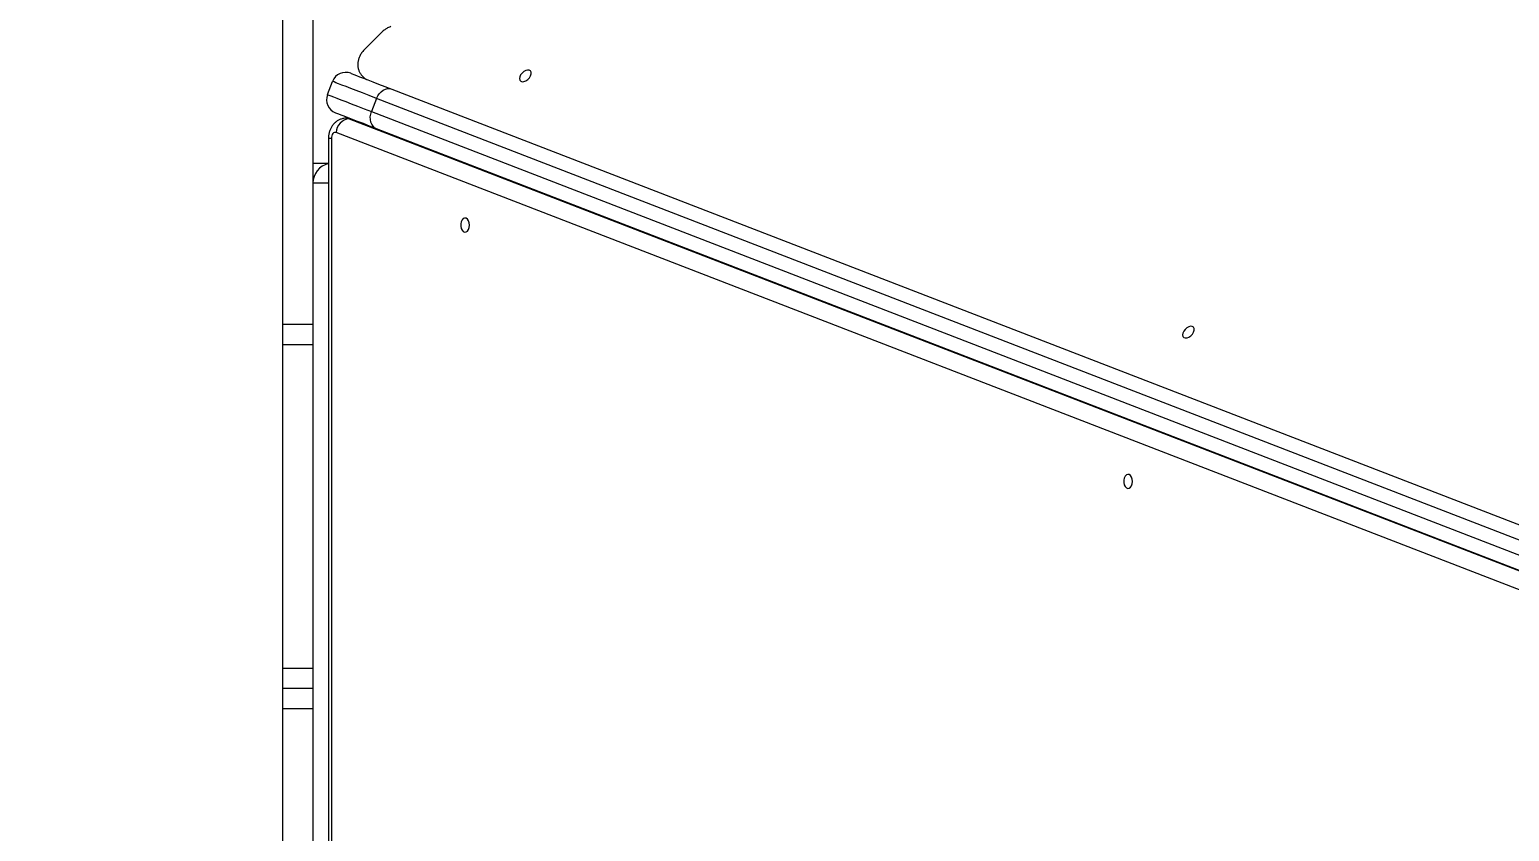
# Model space of a CAD drawing. Header units: millimetres. Extents: x -6332 to 8932, y -6739 to 7096.
# Drawn here: x -2997 to -2264, y 409 to 806 of the extents above; entities that cross this region are included whole.
import ezdxf

# ---------------------------------------------------------------- set-up
doc = ezdxf.new("R2010")
doc.units = ezdxf.units.MM
for name, color, linetype in [('DIKOM_ОБЪЕКТ', 7, 'Continuous'), ('DIKOM_РАЗМЕР_ЗОНА', 7, 'Continuous'), ('DIKOM_РАЗМЕР_ОБЪЕКТА', 7, 'Continuous')]:
    doc.layers.add(name, color=color, linetype=linetype)
doc.styles.add('style1', font='arial.ttf', dxfattribs={"width": 0.8})
doc.dimstyles.new('1-50', dxfattribs={"dimtxt": 300, "dimasz": 200, "dimexe": 100, "dimexo": 0, "dimgap": 100, "dimtad": 1, "dimtxsty": 'style1', "dimcen": 200, "dimclrd": 7, "dimclre": 7, "dimclrt": 7, "dimadec": 1, "dimazin": 2, "dimtfac": 1, "dimtmove": 0, "dimatfit": 2, "dimfxl": 0, "dimlwd": 25, "dimlwe": 18, "dimarcsym": 0})

# ---------------------------------------------------------------- blocks, each defined once
blk = doc.blocks.new('*D9')
at = {"layer": 'Defpoints', "color": 0, "transparency": 16777216}
for p in [(777.17, 5593.97), (-4228.73, -3389.78), (7301.72, -3389.78)]:
    blk.add_point(p, dxfattribs=at)
at = {"layer": 'DIKOM_РАЗМЕР_ОБЪЕКТА', "color": 7, "lineweight": 18, "transparency": 16777216}
for p, q in [((777.17, 5593.97), (7401.72, 5593.97)), ((-4228.73, -3389.78), (7401.72, -3389.78))]:
    blk.add_line(p, q, dxfattribs=at)
at = {"layer": 'DIKOM_РАЗМЕР_ОБЪЕКТА', "color": 7, "lineweight": 25, "transparency": 16777216}
blk.add_line((7301.72, 5393.97), (7301.72, -3189.78), dxfattribs=at)
at = {"layer": 'DIKOM_РАЗМЕР_ОБЪЕКТА', "color": 7, "transparency": 16777216}
for points in [[(7268.39, 5393.97), (7335.06, 5393.97), (7301.72, 5593.97)], [(7268.39, -3189.78), (7335.06, -3189.78), (7301.72, -3389.78)]]:
    blk.add_solid(points, dxfattribs=at)
at = {"layer": 'DIKOM_РАЗМЕР_ОБЪЕКТА', "color": 7, "transparency": 16777216, "insert": (7048.55, 1153.71), "char_height": 300, "attachment_point": 5, "rotation": 90, "style": 'style1'}
blk.add_mtext('9000', dxfattribs=at)
blk = doc.blocks.new('*D10')
at = {"layer": 'Defpoints', "color": 0, "transparency": 16777216}
for p in [(4034.78, 3636.59), (-4490.85, -1960.46), (4034.78, -5533.39)]:
    blk.add_point(p, dxfattribs=at)
at = {"layer": 'DIKOM_РАЗМЕР_ОБЪЕКТА', "color": 7, "lineweight": 18, "transparency": 16777216}
for p, q in [((4034.78, 3636.59), (4034.78, -5633.39)), ((-4490.85, -1960.46), (-4490.85, -5633.39))]:
    blk.add_line(p, q, dxfattribs=at)
at = {"layer": 'DIKOM_РАЗМЕР_ОБЪЕКТА', "color": 7, "lineweight": 25, "transparency": 16777216}
blk.add_line((-4290.85, -5533.39), (3834.78, -5533.39), dxfattribs=at)
at = {"layer": 'DIKOM_РАЗМЕР_ОБЪЕКТА', "color": 7, "transparency": 16777216}
for points in [[(-4290.85, -5500.05), (-4290.85, -5566.72), (-4490.85, -5533.39)], [(3834.78, -5500.05), (3834.78, -5566.72), (4034.78, -5533.39)]]:
    blk.add_solid(points, dxfattribs=at)
at = {"layer": 'DIKOM_РАЗМЕР_ОБЪЕКТА', "color": 7, "transparency": 16777216, "insert": (308.03, -5280.21), "char_height": 300, "attachment_point": 5, "style": 'style1'}
blk.add_mtext('8500', dxfattribs=at)
blk = doc.blocks.new('*D11')
at = {"layer": 'Defpoints', "color": 0, "transparency": 16777216}
for p in [(1114.35, 7096.35), (-4349.59, -4627.34), (8831.76, -4627.34)]:
    blk.add_point(p, dxfattribs=at)
at = {"layer": 'DIKOM_РАЗМЕР_ЗОНА', "color": 7, "lineweight": 18, "transparency": 16777216}
for p, q in [((1114.35, 7096.35), (8931.76, 7096.35)), ((-4349.59, -4627.34), (8931.76, -4627.34))]:
    blk.add_line(p, q, dxfattribs=at)
at = {"layer": 'DIKOM_РАЗМЕР_ЗОНА', "color": 7, "lineweight": 25, "transparency": 16777216}
blk.add_line((8831.76, 6896.35), (8831.76, -4427.34), dxfattribs=at)
at = {"layer": 'DIKOM_РАЗМЕР_ЗОНА', "color": 7, "transparency": 16777216}
for points in [[(8798.42, 6896.35), (8865.09, 6896.35), (8831.76, 7096.35)], [(8798.42, -4427.34), (8865.09, -4427.34), (8831.76, -4627.34)]]:
    blk.add_solid(points, dxfattribs=at)
at = {"layer": 'DIKOM_РАЗМЕР_ЗОНА', "color": 7, "transparency": 16777216, "insert": (8578.59, 1308.2), "char_height": 300, "attachment_point": 5, "rotation": 90, "style": 'style1'}
blk.add_mtext('11750', dxfattribs=at)
blk = doc.blocks.new('*D12')
at = {"layer": 'Defpoints', "color": 0, "transparency": 16777216}
for p in [(6134.38, 3354.85), (-6332, -2644.93), (6134.38, -6639)]:
    blk.add_point(p, dxfattribs=at)
at = {"layer": 'DIKOM_РАЗМЕР_ЗОНА', "color": 7, "lineweight": 18, "transparency": 16777216}
for p, q in [((6134.38, 3354.85), (6134.38, -6739)), ((-6332, -2644.93), (-6332, -6739))]:
    blk.add_line(p, q, dxfattribs=at)
at = {"layer": 'DIKOM_РАЗМЕР_ЗОНА', "color": 7, "lineweight": 25, "transparency": 16777216}
blk.add_line((-6132, -6639), (5934.38, -6639), dxfattribs=at)
at = {"layer": 'DIKOM_РАЗМЕР_ЗОНА', "color": 7, "transparency": 16777216}
for points in [[(-6132, -6605.67), (-6132, -6672.33), (-6332, -6639)], [(5934.38, -6605.67), (5934.38, -6672.33), (6134.38, -6639)]]:
    blk.add_solid(points, dxfattribs=at)
at = {"layer": 'DIKOM_РАЗМЕР_ЗОНА', "color": 7, "transparency": 16777216, "insert": (-98.81, -6385.83), "char_height": 300, "attachment_point": 5, "style": 'style1'}
blk.add_mtext('12500', dxfattribs=at)

msp = doc.modelspace()

# ---------------------------------------------------------------- linework, layer by layer
at = {"layer": 'DIKOM_ОБЪЕКТ', "color": 7, "linetype": 'Continuous', "lineweight": 15}
for p, q in [((-2871.33, 829.264), (-2871.33, 660.102)), ((-2856.33, 829.264), (-2856.33, 660.102)), ((-2822.306, 804.814), (-2830.851, 796.27)), ((-2837.553, 784.541), (-2837.378, 784.473)), ((-2837.378, 784.473), (-2836.855, 784.271)), ((-2836.855, 784.271), (-2835.985, 783.935)), ((-2835.985, 783.935), (-2834.773, 783.466)), ((-2752.781, 784.658), (-2753.472, 783.756)), ((-2751.914, 785.409), (-2752.781, 784.658)), ((-2750.966, 785.93), (-2751.914, 785.409)), ((-2750.04, 786.164), (-2750.966, 785.93)), ((-2749.235, 786.085), (-2750.04, 786.164)), ((-2748.639, 785.703), (-2749.235, 786.085)), ((-2748.316, 785.058), (-2748.639, 785.703)), ((-2748.598, 783.28), (-2748.302, 784.22)), ((-2748.302, 784.22), (-2748.316, 785.058)), ((-2849.13, 774.006), (-2846.606, 780.536)), ((-2846.418, 780.463), (-2846.606, 780.536)), ((-2845.856, 780.245), (-2846.418, 780.463)), ((-2844.921, 779.884), (-2845.856, 780.245)), ((-2843.617, 779.38), (-2844.921, 779.884)), ((-2841.949, 778.735), (-2843.617, 779.38)), ((-2839.925, 777.953), (-2841.949, 778.735)), ((-2837.552, 777.035), (-2839.925, 777.953)), ((-2834.84, 775.987), (-2837.552, 777.035)), ((-2834.773, 783.466), (-2833.222, 782.867)), ((-2833.222, 782.867), (-2831.339, 782.138)), ((-2831.687, 782.964), (-2831.124, 782.402)), ((-2831.339, 782.138), (-2829.132, 781.285)), ((-2831.124, 782.402), (-2830.863, 782.164)), ((-2831.101, 782.434), (-2830.437, 781.79)), ((-2830.863, 782.164), (-2829.774, 781.533)), ((-2829.132, 781.285), (-2826.61, 780.31)), ((-2826.61, 780.31), (-2823.783, 779.217)), ((-2823.783, 779.217), (-2820.661, 778.01)), ((-2821.535, 776.15), (-2820.463, 776.669)), ((-2820.661, 778.01), (-2817.259, 776.695)), ((-2820.463, 776.669), (-2819.365, 776.938)), ((-2819.365, 776.938), (-2818.283, 776.947)), ((-2818.283, 776.947), (-2817.259, 776.695)), ((-2817.259, 776.695), (-1884.893, 416.252)), ((-2753.913, 782.804), (-2754.056, 781.903)), ((-2754.056, 781.903), (-2753.886, 781.151)), ((-2753.472, 783.756), (-2753.913, 782.804)), ((-2753.886, 781.151), (-2753.42, 780.63)), ((-2753.42, 780.63), (-2752.71, 780.396)), ((-2752.71, 780.396), (-2751.832, 780.475)), ((-2751.832, 780.475), (-2750.882, 780.858)), ((-2750.882, 780.858), (-2749.962, 781.503)), ((-2749.962, 781.503), (-2749.172, 782.341)), ((-2749.172, 782.341), (-2748.598, 783.28)), ((-2849.13, 774.006), (-2848.942, 773.934)), ((-2848.942, 773.934), (-2848.38, 773.716)), ((-2848.38, 773.716), (-2847.445, 773.355)), ((-2847.445, 773.355), (-2846.141, 772.851)), ((-2846.141, 772.851), (-2844.473, 772.206)), ((-2844.473, 772.206), (-2842.449, 771.423)), ((-2842.449, 771.423), (-2840.076, 770.506)), ((-2840.076, 770.506), (-2837.364, 769.458)), ((-2837.364, 769.458), (-2834.323, 768.282)), ((-2831.799, 774.811), (-2834.84, 775.987)), ((-2828.443, 773.514), (-2831.799, 774.811)), ((-2824.784, 772.1), (-2828.443, 773.514)), ((-2824.784, 772.1), (-2827.309, 765.571)), ((-2824.784, 772.1), (-2824.196, 773.336)), ((-1901.549, 415.186), (-2824.784, 772.1)), ((-2824.196, 773.336), (-2823.438, 774.451)), ((-2823.438, 774.451), (-2822.539, 775.401)), ((-2822.539, 775.401), (-2821.535, 776.15)), ((-2844.951, 764.886), (-2845.125, 764.953)), ((-2844.427, 764.684), (-2844.951, 764.886)), ((-2843.558, 764.348), (-2844.427, 764.684)), ((-2842.345, 763.878), (-2843.558, 764.348)), ((-2840.794, 763.279), (-2842.345, 763.878)), ((-2838.912, 762.551), (-2840.794, 763.279)), ((-2838.991, 762.305), (-2839.781, 762.305)), ((-2839.78, 762.305), (-2839.582, 762.3)), ((-2839.582, 762.3), (-2838.366, 762.035)), ((-2838.792, 762.3), (-2838.991, 762.305)), ((-2836.705, 761.698), (-2838.912, 762.551)), ((-2837.576, 762.035), (-2838.792, 762.3)), ((-2837.576, 762.035), (-2838.366, 762.035)), ((-2838.366, 762.035), (-2028.827, 449.076)), ((-2834.323, 768.282), (-2830.967, 766.985)), ((-2830.967, 766.985), (-2827.309, 765.571)), ((-2827.894, 762.925), (-2827.705, 764.259)), ((-2827.868, 761.617), (-2827.894, 762.925)), ((-2827.705, 764.259), (-2827.309, 765.571)), ((-2827.309, 765.571), (-1921.053, 415.221)), ((-2846.451, 754.658), (-2846.745, 754.183)), ((-2846.099, 755.014), (-2846.451, 754.658)), ((-2845.708, 755.234), (-2846.099, 755.014)), ((-2845.296, 755.305), (-2845.708, 755.234)), ((-2844.885, 755.224), (-2845.296, 755.305)), ((-2038.955, 443.66), (-2844.885, 755.224)), ((-2834.182, 760.723), (-2836.705, 761.698)), ((-2831.355, 759.63), (-2834.182, 760.723)), ((-2828.234, 758.423), (-2831.355, 759.63)), ((-2824.831, 757.108), (-2828.234, 758.423)), ((-2827.628, 760.387), (-2827.868, 761.617)), ((-2827.184, 759.283), (-2827.628, 760.387)), ((-2826.553, 758.345), (-2827.184, 759.283)), ((-2825.758, 757.61), (-2826.553, 758.345)), ((-2824.831, 757.108), (-2825.758, 757.61)), ((-1940.556, 415.257), (-2824.831, 757.108)), ((-2848.621, 752.305), (-2848.621, 27.869)), ((-2847.15, 752.305), (-2848.621, 752.305)), ((-2847.103, 752.976), (-2847.15, 752.305)), ((-2847.15, 752.305), (-2847.15, 27.869)), ((-2846.966, 753.612), (-2847.103, 752.976)), ((-2846.745, 754.183), (-2846.966, 753.612)), ((-2856.33, 740.087), (-2848.621, 740.087)), ((-2848.621, 730.088), (-2856.33, 730.088)), ((-2782.904, 711.029), (-2783.133, 709.939)), ((-2782.47, 711.938), (-2782.904, 711.029)), ((-2781.878, 712.568), (-2782.47, 711.938)), ((-2781.193, 712.851), (-2781.878, 712.568)), ((-2780.489, 712.756), (-2781.193, 712.851)), ((-2779.841, 712.293), (-2780.489, 712.756)), ((-2779.321, 711.513), (-2779.841, 712.293)), ((-2778.985, 710.499), (-2779.321, 711.513)), ((-2783.133, 709.939), (-2783.133, 708.787)), ((-2783.133, 708.787), (-2782.904, 707.697)), ((-2782.904, 707.697), (-2782.47, 706.788)), ((-2782.47, 706.788), (-2781.878, 706.158)), ((-2781.878, 706.158), (-2781.193, 705.875)), ((-2781.193, 705.875), (-2780.489, 705.97)), ((-2780.489, 705.97), (-2779.841, 706.433)), ((-2779.841, 706.433), (-2779.321, 707.213)), ((-2779.321, 707.213), (-2778.985, 708.227)), ((-2778.869, 709.363), (-2778.985, 710.499)), ((-2778.985, 708.227), (-2778.869, 709.363)), ((-2856.33, 660.102), (-2871.33, 660.102)), ((-2871.33, 660.102), (-2871.33, 650.116)), ((-2856.33, 660.102), (-2856.33, 650.116)), ((-2425.65, 655.901), (-2425.793, 655)), ((-2425.793, 655), (-2425.623, 654.248)), ((-2425.209, 656.853), (-2425.65, 655.901)), ((-2425.623, 654.248), (-2425.157, 653.727)), ((-2424.518, 657.754), (-2425.209, 656.853)), ((-2425.157, 653.727), (-2424.447, 653.493)), ((-2423.651, 658.506), (-2424.518, 657.754)), ((-2424.447, 653.493), (-2423.569, 653.572)), ((-2422.703, 659.027), (-2423.651, 658.506)), ((-2423.569, 653.572), (-2422.619, 653.955)), ((-2421.777, 659.261), (-2422.703, 659.027)), ((-2422.619, 653.955), (-2421.699, 654.6)), ((-2420.972, 659.182), (-2421.777, 659.261)), ((-2421.699, 654.6), (-2420.909, 655.438)), ((-2420.376, 658.8), (-2420.972, 659.182)), ((-2420.909, 655.438), (-2420.335, 656.377)), ((-2420.053, 658.155), (-2420.376, 658.8)), ((-2420.335, 656.377), (-2420.039, 657.317)), ((-2420.039, 657.317), (-2420.053, 658.155)), ((-2856.33, 650.116), (-2871.33, 650.116)), ((-2871.33, 650.116), (-2871.33, 489.852)), ((-2856.33, 650.116), (-2856.33, 489.852)), ((-2454.641, 584.126), (-2454.87, 583.036)), ((-2454.87, 583.036), (-2454.87, 581.884)), ((-2454.87, 581.884), (-2454.641, 580.794)), ((-2454.207, 585.035), (-2454.641, 584.126)), ((-2454.641, 580.794), (-2454.207, 579.885)), ((-2453.615, 585.665), (-2454.207, 585.035)), ((-2454.207, 579.885), (-2453.615, 579.255)), ((-2452.93, 585.948), (-2453.615, 585.665)), ((-2453.615, 579.255), (-2452.93, 578.972)), ((-2452.226, 585.853), (-2452.93, 585.948)), ((-2452.93, 578.972), (-2452.226, 579.067)), ((-2451.578, 585.39), (-2452.226, 585.853)), ((-2452.226, 579.067), (-2451.578, 579.53)), ((-2451.058, 584.61), (-2451.578, 585.39)), ((-2451.578, 579.53), (-2451.058, 580.31)), ((-2450.722, 583.596), (-2451.058, 584.61)), ((-2451.058, 580.31), (-2450.722, 581.324)), ((-2450.606, 582.46), (-2450.722, 583.596)), ((-2450.722, 581.324), (-2450.606, 582.46)), ((-2856.33, 489.852), (-2871.33, 489.852)), ((-2871.33, 489.852), (-2871.33, 479.852)), ((-2856.33, 489.852), (-2856.33, 479.852)), ((-2856.33, 479.852), (-2871.33, 479.852)), ((-2871.33, 479.852), (-2871.33, 469.852)), ((-2856.33, 479.852), (-2856.33, 469.852)), ((-2856.33, 469.852), (-2871.33, 469.852)), ((-2871.33, 469.852), (-2871.33, 309.853)), ((-2856.33, 469.852), (-2856.33, 309.853))]:
    msp.add_line(p, q, dxfattribs=at)
for centre, radius, start, end in [((-2840.077, 778.012), 7, 68.864011, 158.864011), ((-2842.601, 771.482), 7, 158.864011, 248.864011), ((-2837.436, 754.62), 7.473, 97.146883, 175.362872), ((-2846.33, 730.088), 10, 103.244527, 180)]:
    msp.add_arc(centre, radius, start, end, dxfattribs=at)
for points, knots in [([(-2817.665, 807.645), (-2818.095, 807.495), (-2819.051, 807.163), (-2820.448, 806.375), (-2821.552, 805.543), (-2822.139, 804.976), (-2822.306, 804.814)], [0, 0, 0, 0, 0.2509171, 0.5573625, 0.8737556, 1, 1, 1, 1]), ([(-2830.851, 796.27), (-2831.13, 795.973), (-2831.836, 795.223), (-2832.738, 793.895), (-2833.49, 792.327), (-2833.952, 790.743), (-2834.138, 789.154), (-2834.047, 787.595), (-2833.688, 786.095), (-2833.055, 784.708), (-2832.375, 783.652), (-2831.834, 783.154), (-2831.665, 782.999)], [0, 0, 0, 0, 0.0812905, 0.20554, 0.3200587, 0.4315382, 0.5394093, 0.6446025, 0.7482498, 0.8510823, 0.9536115, 1, 1, 1, 1]), ([(-2839.778, 762.29), (-2839.833, 762.294), (-2840.419, 762.347), (-2841.524, 762.148), (-2843.005, 761.696), (-2844.342, 760.97), (-2845.519, 760.039), (-2846.53, 758.915), (-2847.367, 757.615), (-2848.016, 756.145), (-2848.454, 754.521), (-2848.61, 753.213), (-2848.619, 752.466), (-2848.621, 752.305)], [0, 0, 0, 0, 0.0112523, 0.1191287, 0.2232524, 0.3249533, 0.4257024, 0.5271204, 0.630865, 0.7385654, 0.8510189, 0.9677623, 1, 1, 1, 1])]:
    msp.add_open_spline(points, degree=3, knots=knots, dxfattribs=at)

# ---------------------------------------------------------------- dimensions: what is measured, and where the dimension line sits
at = {"layer": 'DIKOM_РАЗМЕР_ЗОНА'}
dim = msp.add_linear_dim(base=(8831.757, -4627.344), p1=(1114.346, 7096.351), p2=(-4349.589, -4627.344), angle=90, text='11750', dimstyle='1-50', dxfattribs=at)
dim.commit()
dim.dimension.update_dxf_attribs({"geometry": '*D11', "text_midpoint": (8831.757, 1308.196), "dimtype": 160})
dim = msp.add_linear_dim(base=(6134.379, -6639), p1=(-6332, -2644.933), p2=(6134.379, 3354.853), text='12500', dimstyle='1-50', dxfattribs=at)
dim.commit()
dim.dimension.update_dxf_attribs({"geometry": '*D12', "text_midpoint": (-98.81, -6639), "dimtype": 160})
at = {"layer": 'DIKOM_РАЗМЕР_ОБЪЕКТА'}
dim = msp.add_linear_dim(base=(7301.722, -3389.779), p1=(777.17, 5593.968), p2=(-4228.728, -3389.779), angle=90, text='9000', dimstyle='1-50', dxfattribs=at)
dim.commit()
dim.dimension.update_dxf_attribs({"geometry": '*D9', "text_midpoint": (7301.722, 1153.714), "dimtype": 160})
dim = msp.add_linear_dim(base=(4034.777, -5533.386), p1=(-4490.848, -1960.464), p2=(4034.777, 3636.587), text='8500', dimstyle='1-50', dxfattribs=at)
dim.commit()
dim.dimension.update_dxf_attribs({"geometry": '*D10', "text_midpoint": (308.034, -5533.386), "dimtype": 160})

doc.saveas('drawing.dxf')
